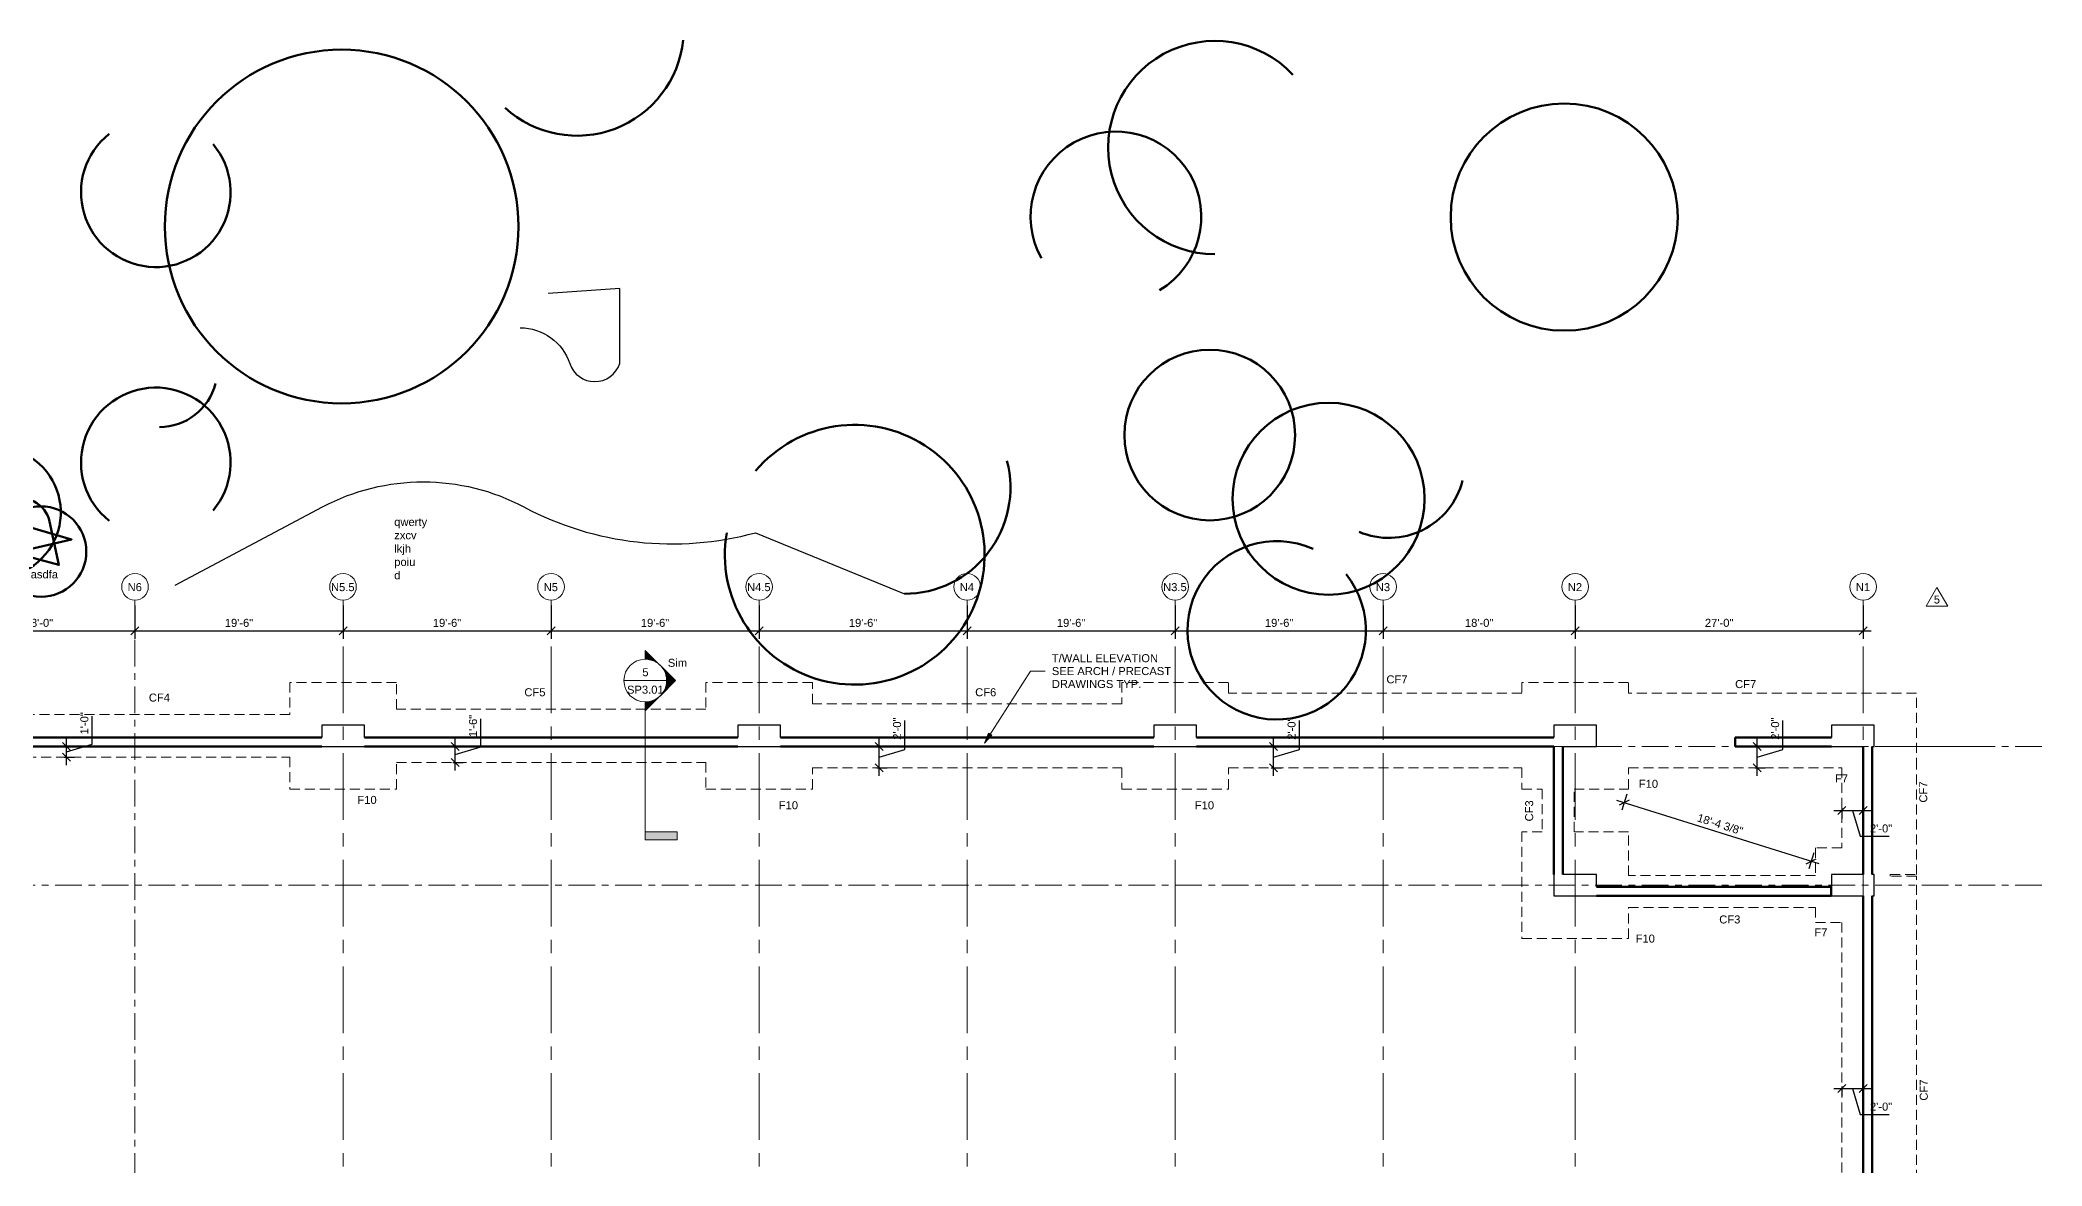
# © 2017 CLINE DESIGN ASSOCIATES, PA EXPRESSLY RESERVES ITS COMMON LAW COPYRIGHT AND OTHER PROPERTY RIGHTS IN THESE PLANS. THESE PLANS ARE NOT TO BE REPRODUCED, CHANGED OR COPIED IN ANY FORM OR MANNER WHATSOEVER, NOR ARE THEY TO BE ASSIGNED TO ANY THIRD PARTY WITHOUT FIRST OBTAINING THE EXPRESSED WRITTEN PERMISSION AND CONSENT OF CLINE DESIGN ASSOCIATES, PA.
# Model space of a CAD drawing. Header units: feet. Extents: x 912 to 6590, y 136 to 5209.
# Drawn here: x 1036.1 to 1223.8, y 5080.7 to 5186.2 of the extents above; entities that cross this region are included whole.
import ezdxf

# ---------------------------------------------------------------- set-up
doc = ezdxf.new("R2010")
doc.units = ezdxf.units.FT
doc.header["$LTSCALE"] = 5
doc.header["$MEASUREMENT"] = 0
doc.header["$PDMODE"] = 35
doc.header["$PDSIZE"] = 1
for name, pattern in [('CENTER', [2, 1.25, -0.25, 0.25, -0.25]), ('Grid Line 1_2_', [0.875, 0.5, -0.125, 0.125, -0.125]), ('Hidden', [0.28125, 0.1875, -0.09375])]:
    doc.linetypes.add(name, pattern=pattern)
doc.layers.get('0').update_dxf_attribs({"color": 250})
doc.layers.get('Defpoints').update_dxf_attribs({"color": 250})
for name, color, linetype, lineweight in [('A-ANNO-DIMS', 250, 'Continuous', 9), ('A-DETL', 250, 'Continuous', 9), ('A-DETL-MBND', 5, 'Hidden', 9), ('A-WALL', 250, 'Continuous', 13), ('G-ANNO-REVC-IDEN', 250, 'Continuous', 9), ('G-ANNO-SYMB', 250, 'Continuous', 9), ('G-ANNO-TEXT', 250, 'Continuous', 9), ('G-ANNO-TTLB-WIDE', 250, 'Continuous', 50), ('S-COLS', 250, 'Continuous', 9), ('S-FNDN-IDEN', 250, 'Continuous', 9), ('S-GRID', 1, 'CENTER', 9), ('S-GRID-IDEN', 1, 'Continuous', 9)]:
    doc.layers.add(name, color=color, linetype=linetype, lineweight=lineweight)
doc.layers.add('TEST', color=3, linetype='Continuous')
doc.styles.add('Arial', font='arial.ttf')
doc.styles.get("Standard").update_dxf_attribs({"font": 'arial.ttf'})
doc.dimstyles.new('Linear_-_3_32__Arial', dxfattribs={"dimtxt": 0.75, "dimasz": 0.75, "dimexe": 0.75, "dimexo": 0.5, "dimgap": 0.35, "dimtad": 1, "dimdec": 4, "dimlfac": 12, "dimrnd": 0.0625, "dimzin": 3, "dimdsep": 46, "dimlunit": 4, "dimtxsty": 'Arial', "dimblk1": 'OBLIQUE', "dimblk2": 'OBLIQUE', "dimsah": 1, "dimcen": 0.09, "dimdle": 0.75, "dimazin": 0, "dimtfac": 1, "dimtdec": 4, "dimtmove": 1, "dimatfit": 2, "dimfxl": 1, "dimtvp": 1, "dimfrac": 2, "dimtolj": 1, "dimtzin": 0, "dimarcsym": 2})

# ---------------------------------------------------------------- blocks, each defined once
blk = doc.blocks.new('Grid - Tag_Column_Grid_Head-327277-NORTH GARAGE FOUNDATION PLAN')
at = {"layer": 'S-GRID-IDEN'}
blk.add_circle((0, 0), 0.156, dxfattribs=at)
blk = doc.blocks.new('_Oblique')
at = {"color": 0, "linetype": 'ByBlock', "lineweight": -2}
blk.add_line((-0.5, -0.5), (0.5, 0.5), dxfattribs=at)
blk = doc.blocks.new('*D219')
at = {"layer": 'A-ANNO-DIMS', "color": 0, "lineweight": -2, "transparency": 16777216}
for p, q in [((1204.25, 5087.93), (1207.75, 5087.93)), ((1205, 5088.14), (1205, 5087.18)), ((1206, 5087.93), (1206.73, 5085.51)), ((1207, 5088.14), (1207, 5087.18)), ((1206.73, 5085.51), (1209.43, 5085.51))]:
    blk.add_line(p, q, dxfattribs=at)
at = {"layer": 'Defpoints', "color": 0, "transparency": 16777216}
for p in [(1205, 5088.64), (1207, 5088.64), (1207, 5087.93)]:
    blk.add_point(p, dxfattribs=at)
at = {"layer": 'A-ANNO-DIMS', "color": 0, "lineweight": -2, "transparency": 16777216, "xscale": 0.75, "yscale": 0.75, "zscale": 0.75, "rotation": 180}
blk.add_blockref('_Oblique', (1205, 5087.93), dxfattribs=at)
at = {"layer": 'A-ANNO-DIMS', "color": 0, "lineweight": -2, "transparency": 16777216, "xscale": 0.75, "yscale": 0.75, "zscale": 0.75}
blk.add_blockref('_Oblique', (1207, 5087.93), dxfattribs=at)
at = {"layer": 'A-ANNO-DIMS', "color": 0, "transparency": 16777216, "insert": (1208.68, 5086.24), "char_height": 0.75, "width": 3.2068, "attachment_point": 5, "style": 'Arial'}
blk.add_mtext('\\A1;2\'-0"', dxfattribs=at)
blk = doc.blocks.new('*D223')
at = {"layer": 'A-ANNO-DIMS', "color": 0, "lineweight": -2, "transparency": 16777216}
for p, q in [((1154.15, 5119.73), (1154.15, 5122.43)), ((1151.52, 5120), (1152.48, 5120)), ((1151.73, 5117.25), (1151.73, 5120.75)), ((1151.73, 5119), (1154.15, 5119.73)), ((1151.52, 5118), (1152.48, 5118))]:
    blk.add_line(p, q, dxfattribs=at)
at = {"layer": 'Defpoints', "color": 0, "transparency": 16777216}
for p in [(1151.02, 5120), (1151.73, 5120), (1151.02, 5118)]:
    blk.add_point(p, dxfattribs=at)
at = {"layer": 'A-ANNO-DIMS', "color": 0, "lineweight": -2, "transparency": 16777216, "xscale": 0.75, "yscale": 0.75, "zscale": 0.75}
for p, rotation in [((1151.73, 5120), 90), ((1151.73, 5118), 270)]:
    blk.add_blockref('_Oblique', p, dxfattribs=dict(at, rotation=rotation))
at = {"layer": 'A-ANNO-DIMS', "color": 0, "transparency": 16777216, "insert": (1153.42, 5121.68), "char_height": 0.75, "width": 3.2068, "attachment_point": 5, "rotation": 90, "style": 'Arial'}
blk.add_mtext('\\A1;2\'-0"', dxfattribs=at)
blk = doc.blocks.new('*D224')
at = {"layer": 'A-ANNO-DIMS', "color": 0, "lineweight": -2, "transparency": 16777216}
for p, q in [((1117.18, 5119.73), (1117.18, 5122.43)), ((1114.54, 5120), (1115.5, 5120)), ((1114.75, 5117.25), (1114.75, 5120.75)), ((1114.75, 5119), (1117.18, 5119.73)), ((1114.54, 5118), (1115.5, 5118))]:
    blk.add_line(p, q, dxfattribs=at)
at = {"layer": 'Defpoints', "color": 0, "transparency": 16777216}
for p in [(1114.04, 5120), (1114.75, 5120), (1114.04, 5118)]:
    blk.add_point(p, dxfattribs=at)
at = {"layer": 'A-ANNO-DIMS', "color": 0, "lineweight": -2, "transparency": 16777216, "xscale": 0.75, "yscale": 0.75, "zscale": 0.75}
for p, rotation in [((1114.75, 5120), 90), ((1114.75, 5118), 270)]:
    blk.add_blockref('_Oblique', p, dxfattribs=dict(at, rotation=rotation))
at = {"layer": 'A-ANNO-DIMS', "color": 0, "transparency": 16777216, "insert": (1116.44, 5121.68), "char_height": 0.75, "width": 3.2068, "attachment_point": 5, "rotation": 90, "style": 'Arial'}
blk.add_mtext('\\A1;2\'-0"', dxfattribs=at)
blk = doc.blocks.new('*D225')
at = {"layer": 'A-ANNO-DIMS', "color": 0, "lineweight": -2, "transparency": 16777216}
for p, q in [((1077.43, 5119.98), (1077.43, 5122.6)), ((1074.8, 5120), (1075.75, 5120)), ((1075, 5117.75), (1075, 5120.75)), ((1075, 5119.25), (1077.43, 5119.98)), ((1074.8, 5118.5), (1075.75, 5118.5))]:
    blk.add_line(p, q, dxfattribs=at)
at = {"layer": 'Defpoints', "color": 0, "transparency": 16777216}
for p in [(1074.3, 5120), (1075, 5120), (1074.3, 5118.5)]:
    blk.add_point(p, dxfattribs=at)
at = {"layer": 'A-ANNO-DIMS', "color": 0, "lineweight": -2, "transparency": 16777216, "xscale": 0.75, "yscale": 0.75, "zscale": 0.75}
for p, rotation in [((1075, 5120), 90), ((1075, 5118.5), 270)]:
    blk.add_blockref('_Oblique', p, dxfattribs=dict(at, rotation=rotation))
at = {"layer": 'A-ANNO-DIMS', "color": 0, "transparency": 16777216, "insert": (1076.69, 5121.93), "char_height": 0.75, "width": 3.2068, "attachment_point": 5, "rotation": 90, "style": 'Arial'}
blk.add_mtext('\\A1;1\'-6"', dxfattribs=at)
blk = doc.blocks.new('*D226')
at = {"layer": 'A-ANNO-DIMS', "color": 0, "lineweight": -2, "transparency": 16777216}
for p, q in [((1040.99, 5120.23), (1040.99, 5122.85)), ((1038.36, 5120), (1039.32, 5120)), ((1038.57, 5118.25), (1038.57, 5120.75)), ((1038.57, 5119.5), (1040.99, 5120.23)), ((1038.36, 5119), (1039.32, 5119))]:
    blk.add_line(p, q, dxfattribs=at)
at = {"layer": 'Defpoints', "color": 0, "transparency": 16777216}
for p in [(1037.86, 5120), (1038.57, 5120), (1037.86, 5119)]:
    blk.add_point(p, dxfattribs=at)
at = {"layer": 'A-ANNO-DIMS', "color": 0, "lineweight": -2, "transparency": 16777216, "xscale": 0.75, "yscale": 0.75, "zscale": 0.75}
for p, rotation in [((1038.57, 5120), 90), ((1038.57, 5119), 270)]:
    blk.add_blockref('_Oblique', p, dxfattribs=dict(at, rotation=rotation))
at = {"layer": 'A-ANNO-DIMS', "color": 0, "transparency": 16777216, "insert": (1040.26, 5122.18), "char_height": 0.75, "width": 3.2068, "attachment_point": 5, "rotation": 90, "style": 'Arial'}
blk.add_mtext('\\A1;1\'-0"', dxfattribs=at)
blk = doc.blocks.new('Section - 3_32_ x 3_8_-18514-NORTH GARAGE FOUNDATION PLAN')
at = {"layer": 'G-ANNO-SYMB'}
blk.add_hatch(color=256, dxfattribs=at).paths.add_polyline_path([(0, 0.375), (0, 0), (-0.09375, 0), (-0.09375, 0.375)], flags=0)
for p, q in [((0, 0.375), (-0.09375, 0.375)), ((-0.09375, 0.375), (-0.09375, 0)), ((0, 0), (0, 0.375)), ((-0.09375, 0), (0, 0))]:
    blk.add_line(p, q, dxfattribs=at)
blk = doc.blocks.new('Section - Section Head - Filled-1526-NORTH GARAGE FOUNDATION PLAN')
at = {"layer": 'G-ANNO-SYMB'}
h = blk.add_hatch(color=256, dxfattribs=at)
edge = h.paths.add_edge_path(flags=0)
edge.add_line((-0.427, 0.177), (-0.25, 0.354))
edge.add_line((-0.25, 0.354), (-0.25, 0.25))
edge.add_arc((-0.25, 0), 0.25, 90, 135)
h = blk.add_hatch(color=256, dxfattribs=at)
edge = h.paths.add_edge_path(flags=0)
edge.add_arc((-0.25, 0), 0.25, 45, 90)
edge.add_line((-0.25, 0.25), (-0.25, 0.354))
edge.add_line((-0.25, 0.354), (-0.073, 0.177))
h = blk.add_hatch(color=256, dxfattribs=at)
edge = h.paths.add_edge_path(flags=0)
edge.add_arc((-0.25, 0), 0.25, 137.9216, 180)
edge.add_line((-0.5, 0), (-0.604, 0))
edge.add_line((-0.604, 0), (-0.436, 0.168))
h = blk.add_hatch(color=256, dxfattribs=at)
edge = h.paths.add_edge_path(flags=0)
edge.add_line((-0.064, 0.168), (0.104, 0))
edge.add_line((0.104, 0), (0, 0))
edge.add_arc((-0.25, 0), 0.25, 0, 42.0784)
for p, q in [((-0.25, 0.354), (-0.604, 0)), ((-0.25, 0.354), (-0.427, 0.177)), ((-0.25, 0.354), (0.104, 0)), ((-0.25, 0.25), (-0.25, 0.354)), ((-0.073, 0.177), (-0.25, 0.354)), ((-0.25, 0.354), (-0.25, 0.25)), ((-0.436, 0.168), (-0.604, 0)), ((-0.5, 0), (-0.604, 0)), ((-0.604, 0), (-0.5, 0)), ((0.104, 0), (-0.064, 0.168)), ((0, 0), (0.104, 0)), ((0, 0), (0.104, 0))]:
    blk.add_line(p, q, dxfattribs=at)
for start, end in [(360, 180), (180, 360)]:
    blk.add_arc((-0.25, 0), 0.25, start, end, dxfattribs=at)
blk = doc.blocks.new('*D239')
at = {"layer": 'A-ANNO-DIMS', "color": 0, "lineweight": -2, "transparency": 16777216}
for p, q in [((1204.25, 5114.01), (1207.75, 5114.01)), ((1205, 5114.22), (1205, 5113.26)), ((1206, 5114.01), (1206.73, 5111.59)), ((1207, 5114.22), (1207, 5113.26)), ((1206.73, 5111.59), (1209.43, 5111.59))]:
    blk.add_line(p, q, dxfattribs=at)
at = {"layer": 'Defpoints', "color": 0, "transparency": 16777216}
for p in [(1205, 5114.72), (1207, 5114.72), (1207, 5114.01)]:
    blk.add_point(p, dxfattribs=at)
at = {"layer": 'A-ANNO-DIMS', "color": 0, "lineweight": -2, "transparency": 16777216, "xscale": 0.75, "yscale": 0.75, "zscale": 0.75, "rotation": 180}
blk.add_blockref('_Oblique', (1205, 5114.01), dxfattribs=at)
at = {"layer": 'A-ANNO-DIMS', "color": 0, "lineweight": -2, "transparency": 16777216, "xscale": 0.75, "yscale": 0.75, "zscale": 0.75}
blk.add_blockref('_Oblique', (1207, 5114.01), dxfattribs=at)
at = {"layer": 'A-ANNO-DIMS', "color": 0, "transparency": 16777216, "insert": (1208.68, 5112.32), "char_height": 0.75, "width": 3.2068, "attachment_point": 5, "style": 'Arial'}
blk.add_mtext('\\A1;2\'-0"', dxfattribs=at)
blk = doc.blocks.new('*D240')
at = {"layer": 'A-ANNO-DIMS', "color": 0, "lineweight": -2, "transparency": 16777216}
for p, q in [((1199.48, 5119.73), (1199.48, 5122.43)), ((1196.85, 5120), (1197.81, 5120)), ((1197.06, 5117.25), (1197.06, 5120.75)), ((1197.06, 5119), (1199.48, 5119.73)), ((1196.85, 5118), (1197.81, 5118))]:
    blk.add_line(p, q, dxfattribs=at)
at = {"layer": 'Defpoints', "color": 0, "transparency": 16777216}
for p in [(1196.35, 5120), (1197.06, 5120), (1196.35, 5118)]:
    blk.add_point(p, dxfattribs=at)
at = {"layer": 'A-ANNO-DIMS', "color": 0, "lineweight": -2, "transparency": 16777216, "xscale": 0.75, "yscale": 0.75, "zscale": 0.75}
for p, rotation in [((1197.06, 5120), 90), ((1197.06, 5118), 270)]:
    blk.add_blockref('_Oblique', p, dxfattribs=dict(at, rotation=rotation))
at = {"layer": 'A-ANNO-DIMS', "color": 0, "transparency": 16777216, "insert": (1198.75, 5121.68), "char_height": 0.75, "width": 3.2068, "attachment_point": 5, "rotation": 90, "style": 'Arial'}
blk.add_mtext('\\A1;2\'-0"', dxfattribs=at)
blk = doc.blocks.new('Revision Tag - Revision Tag-1868994-NORTH GARAGE FOUNDATION PLAN')
at = {"layer": 'G-ANNO-REVC-IDEN'}
for p, q in [((0, 0.138), (-0.126, -0.08)), ((0, 0.138), (0.126, -0.08)), ((-0.126, -0.08), (0.126, -0.08))]:
    blk.add_line(p, q, dxfattribs=at)
blk = doc.blocks.new('*D245')
at = {"layer": 'A-ANNO-DIMS', "color": 0, "lineweight": -2, "transparency": 16777216}
for p, q in [((1027, 5134.01), (1027, 5130.1)), ((1045, 5133.23), (1045, 5130.1)), ((1026.25, 5130.85), (1045.75, 5130.85))]:
    blk.add_line(p, q, dxfattribs=at)
at = {"layer": 'Defpoints', "color": 0, "transparency": 16777216}
for p in [(1027, 5134.51), (1045, 5133.73), (1045, 5130.85)]:
    blk.add_point(p, dxfattribs=at)
at = {"layer": 'A-ANNO-DIMS', "color": 0, "lineweight": -2, "transparency": 16777216, "xscale": 0.75, "yscale": 0.75, "zscale": 0.75, "rotation": 180}
blk.add_blockref('_Oblique', (1027, 5130.85), dxfattribs=at)
at = {"layer": 'A-ANNO-DIMS', "color": 0, "lineweight": -2, "transparency": 16777216, "xscale": 0.75, "yscale": 0.75, "zscale": 0.75}
blk.add_blockref('_Oblique', (1045, 5130.85), dxfattribs=at)
at = {"layer": 'A-ANNO-DIMS', "color": 0, "transparency": 16777216, "insert": (1036, 5131.59), "char_height": 0.75, "attachment_point": 5, "style": 'Arial'}
blk.add_mtext('\\A1;18\'-0"', dxfattribs=at)
blk = doc.blocks.new('*D246')
at = {"layer": 'A-ANNO-DIMS', "color": 0, "lineweight": -2, "transparency": 16777216}
for p, q in [((1045, 5133.23), (1045, 5130.1)), ((1064.5, 5133.23), (1064.5, 5130.1)), ((1044.25, 5130.85), (1065.25, 5130.85))]:
    blk.add_line(p, q, dxfattribs=at)
at = {"layer": 'Defpoints', "color": 0, "transparency": 16777216}
for p in [(1045, 5133.73), (1064.5, 5133.73), (1064.5, 5130.85)]:
    blk.add_point(p, dxfattribs=at)
at = {"layer": 'A-ANNO-DIMS', "color": 0, "lineweight": -2, "transparency": 16777216, "xscale": 0.75, "yscale": 0.75, "zscale": 0.75, "rotation": 180}
blk.add_blockref('_Oblique', (1045, 5130.85), dxfattribs=at)
at = {"layer": 'A-ANNO-DIMS', "color": 0, "lineweight": -2, "transparency": 16777216, "xscale": 0.75, "yscale": 0.75, "zscale": 0.75}
blk.add_blockref('_Oblique', (1064.5, 5130.85), dxfattribs=at)
at = {"layer": 'A-ANNO-DIMS', "color": 0, "transparency": 16777216, "insert": (1054.75, 5131.59), "char_height": 0.75, "attachment_point": 5, "style": 'Arial'}
blk.add_mtext('\\A1;19\'-6"', dxfattribs=at)
blk = doc.blocks.new('*D247')
at = {"layer": 'A-ANNO-DIMS', "color": 0, "lineweight": -2, "transparency": 16777216}
for p, q in [((1064.5, 5133.23), (1064.5, 5130.1)), ((1084, 5133.23), (1084, 5130.1)), ((1063.75, 5130.85), (1084.75, 5130.85))]:
    blk.add_line(p, q, dxfattribs=at)
at = {"layer": 'Defpoints', "color": 0, "transparency": 16777216}
for p in [(1064.5, 5133.73), (1084, 5133.73), (1084, 5130.85)]:
    blk.add_point(p, dxfattribs=at)
at = {"layer": 'A-ANNO-DIMS', "color": 0, "lineweight": -2, "transparency": 16777216, "xscale": 0.75, "yscale": 0.75, "zscale": 0.75, "rotation": 180}
blk.add_blockref('_Oblique', (1064.5, 5130.85), dxfattribs=at)
at = {"layer": 'A-ANNO-DIMS', "color": 0, "lineweight": -2, "transparency": 16777216, "xscale": 0.75, "yscale": 0.75, "zscale": 0.75}
blk.add_blockref('_Oblique', (1084, 5130.85), dxfattribs=at)
at = {"layer": 'A-ANNO-DIMS', "color": 0, "transparency": 16777216, "insert": (1074.25, 5131.59), "char_height": 0.75, "attachment_point": 5, "style": 'Arial'}
blk.add_mtext('\\A1;19\'-6"', dxfattribs=at)
blk = doc.blocks.new('*D248')
at = {"layer": 'A-ANNO-DIMS', "color": 0, "lineweight": -2, "transparency": 16777216}
for p, q in [((1084, 5133.23), (1084, 5130.1)), ((1103.5, 5133.23), (1103.5, 5130.1)), ((1083.25, 5130.85), (1104.25, 5130.85))]:
    blk.add_line(p, q, dxfattribs=at)
at = {"layer": 'Defpoints', "color": 0, "transparency": 16777216}
for p in [(1084, 5133.73), (1103.5, 5133.73), (1103.5, 5130.85)]:
    blk.add_point(p, dxfattribs=at)
at = {"layer": 'A-ANNO-DIMS', "color": 0, "lineweight": -2, "transparency": 16777216, "xscale": 0.75, "yscale": 0.75, "zscale": 0.75, "rotation": 180}
blk.add_blockref('_Oblique', (1084, 5130.85), dxfattribs=at)
at = {"layer": 'A-ANNO-DIMS', "color": 0, "lineweight": -2, "transparency": 16777216, "xscale": 0.75, "yscale": 0.75, "zscale": 0.75}
blk.add_blockref('_Oblique', (1103.5, 5130.85), dxfattribs=at)
at = {"layer": 'A-ANNO-DIMS', "color": 0, "transparency": 16777216, "insert": (1093.75, 5131.59), "char_height": 0.75, "attachment_point": 5, "style": 'Arial'}
blk.add_mtext('\\A1;19\'-6"', dxfattribs=at)
blk = doc.blocks.new('*D249')
at = {"layer": 'A-ANNO-DIMS', "color": 0, "lineweight": -2, "transparency": 16777216}
for p, q in [((1103.5, 5133.23), (1103.5, 5130.1)), ((1123, 5133.23), (1123, 5130.1)), ((1102.75, 5130.85), (1123.75, 5130.85))]:
    blk.add_line(p, q, dxfattribs=at)
at = {"layer": 'Defpoints', "color": 0, "transparency": 16777216}
for p in [(1103.5, 5133.73), (1123, 5133.73), (1123, 5130.85)]:
    blk.add_point(p, dxfattribs=at)
at = {"layer": 'A-ANNO-DIMS', "color": 0, "lineweight": -2, "transparency": 16777216, "xscale": 0.75, "yscale": 0.75, "zscale": 0.75, "rotation": 180}
blk.add_blockref('_Oblique', (1103.5, 5130.85), dxfattribs=at)
at = {"layer": 'A-ANNO-DIMS', "color": 0, "lineweight": -2, "transparency": 16777216, "xscale": 0.75, "yscale": 0.75, "zscale": 0.75}
blk.add_blockref('_Oblique', (1123, 5130.85), dxfattribs=at)
at = {"layer": 'A-ANNO-DIMS', "color": 0, "transparency": 16777216, "insert": (1113.25, 5131.59), "char_height": 0.75, "attachment_point": 5, "style": 'Arial'}
blk.add_mtext('\\A1;19\'-6"', dxfattribs=at)
blk = doc.blocks.new('*D250')
at = {"layer": 'A-ANNO-DIMS', "color": 0, "lineweight": -2, "transparency": 16777216}
for p, q in [((1123, 5133.23), (1123, 5130.1)), ((1142.5, 5133.23), (1142.5, 5130.1)), ((1122.25, 5130.85), (1143.25, 5130.85))]:
    blk.add_line(p, q, dxfattribs=at)
at = {"layer": 'Defpoints', "color": 0, "transparency": 16777216}
for p in [(1123, 5133.73), (1142.5, 5133.73), (1142.5, 5130.85)]:
    blk.add_point(p, dxfattribs=at)
at = {"layer": 'A-ANNO-DIMS', "color": 0, "lineweight": -2, "transparency": 16777216, "xscale": 0.75, "yscale": 0.75, "zscale": 0.75, "rotation": 180}
blk.add_blockref('_Oblique', (1123, 5130.85), dxfattribs=at)
at = {"layer": 'A-ANNO-DIMS', "color": 0, "lineweight": -2, "transparency": 16777216, "xscale": 0.75, "yscale": 0.75, "zscale": 0.75}
blk.add_blockref('_Oblique', (1142.5, 5130.85), dxfattribs=at)
at = {"layer": 'A-ANNO-DIMS', "color": 0, "transparency": 16777216, "insert": (1132.75, 5131.59), "char_height": 0.75, "attachment_point": 5, "style": 'Arial'}
blk.add_mtext('\\A1;19\'-6"', dxfattribs=at)
blk = doc.blocks.new('*D251')
at = {"layer": 'A-ANNO-DIMS', "color": 0, "lineweight": -2, "transparency": 16777216}
for p, q in [((1142.5, 5133.23), (1142.5, 5130.1)), ((1162, 5133.23), (1162, 5130.1)), ((1141.75, 5130.85), (1162.75, 5130.85))]:
    blk.add_line(p, q, dxfattribs=at)
at = {"layer": 'Defpoints', "color": 0, "transparency": 16777216}
for p in [(1142.5, 5133.73), (1162, 5133.73), (1162, 5130.85)]:
    blk.add_point(p, dxfattribs=at)
at = {"layer": 'A-ANNO-DIMS', "color": 0, "lineweight": -2, "transparency": 16777216, "xscale": 0.75, "yscale": 0.75, "zscale": 0.75, "rotation": 180}
blk.add_blockref('_Oblique', (1142.5, 5130.85), dxfattribs=at)
at = {"layer": 'A-ANNO-DIMS', "color": 0, "lineweight": -2, "transparency": 16777216, "xscale": 0.75, "yscale": 0.75, "zscale": 0.75}
blk.add_blockref('_Oblique', (1162, 5130.85), dxfattribs=at)
at = {"layer": 'A-ANNO-DIMS', "color": 0, "transparency": 16777216, "insert": (1152.25, 5131.59), "char_height": 0.75, "attachment_point": 5, "style": 'Arial'}
blk.add_mtext('\\A1;19\'-6"', dxfattribs=at)
blk = doc.blocks.new('*D252')
at = {"layer": 'A-ANNO-DIMS', "color": 0, "lineweight": -2, "transparency": 16777216}
for p, q in [((1162, 5133.23), (1162, 5130.1)), ((1180, 5133.23), (1180, 5130.1)), ((1161.25, 5130.85), (1180.75, 5130.85))]:
    blk.add_line(p, q, dxfattribs=at)
at = {"layer": 'Defpoints', "color": 0, "transparency": 16777216}
for p in [(1162, 5133.73), (1180, 5133.73), (1180, 5130.85)]:
    blk.add_point(p, dxfattribs=at)
at = {"layer": 'A-ANNO-DIMS', "color": 0, "lineweight": -2, "transparency": 16777216, "xscale": 0.75, "yscale": 0.75, "zscale": 0.75, "rotation": 180}
blk.add_blockref('_Oblique', (1162, 5130.85), dxfattribs=at)
at = {"layer": 'A-ANNO-DIMS', "color": 0, "lineweight": -2, "transparency": 16777216, "xscale": 0.75, "yscale": 0.75, "zscale": 0.75}
blk.add_blockref('_Oblique', (1180, 5130.85), dxfattribs=at)
at = {"layer": 'A-ANNO-DIMS', "color": 0, "transparency": 16777216, "insert": (1171, 5131.59), "char_height": 0.75, "attachment_point": 5, "style": 'Arial'}
blk.add_mtext('\\A1;18\'-0"', dxfattribs=at)
blk = doc.blocks.new('*D253')
at = {"layer": 'A-ANNO-DIMS', "color": 0, "lineweight": -2, "transparency": 16777216}
for p, q in [((1180, 5133.23), (1180, 5130.1)), ((1207, 5133.23), (1207, 5130.1)), ((1179.25, 5130.85), (1207.75, 5130.85))]:
    blk.add_line(p, q, dxfattribs=at)
at = {"layer": 'Defpoints', "color": 0, "transparency": 16777216}
for p in [(1180, 5133.73), (1207, 5133.73), (1207, 5130.85)]:
    blk.add_point(p, dxfattribs=at)
at = {"layer": 'A-ANNO-DIMS', "color": 0, "lineweight": -2, "transparency": 16777216, "xscale": 0.75, "yscale": 0.75, "zscale": 0.75, "rotation": 180}
blk.add_blockref('_Oblique', (1180, 5130.85), dxfattribs=at)
at = {"layer": 'A-ANNO-DIMS', "color": 0, "lineweight": -2, "transparency": 16777216, "xscale": 0.75, "yscale": 0.75, "zscale": 0.75}
blk.add_blockref('_Oblique', (1207, 5130.85), dxfattribs=at)
at = {"layer": 'A-ANNO-DIMS', "color": 0, "transparency": 16777216, "insert": (1193.5, 5131.59), "char_height": 0.75, "attachment_point": 5, "style": 'Arial'}
blk.add_mtext('\\A1;27\'-0"', dxfattribs=at)
blk = doc.blocks.new('dzz')
blk.add_lwpolyline([(-2.33, 2.45), (2.91, 0.93), (-2.49, -0.32), (1.72, -1.45), (0.84, 2.61, 0.483048), (-3, 4.52, 1.983233)], format="xyb")
blk.add_arc((-4.25, 3.48), 6.14, 255.9714, 190.063)
at = {"layer": 'G-ANNO-TTLB-WIDE'}
blk.add_circle((0.04, -0.21), 4.24, dxfattribs=at)
at = {"insert": (-0.93, -1.96), "char_height": 0.75, "width": 2.5759, "attachment_point": 1}
blk.add_mtext('asdfa', dxfattribs=at)
blk = doc.blocks.new('*D259')
at = {"layer": 'Defpoints', "color": 0, "ltscale": 10, "transparency": 16777216}
for p in [(1185, 5116), (1202.52, 5110.5), (1202.13, 5109.24)]:
    blk.add_point(p, dxfattribs=at)
at = {"layer": 'G-ANNO-TTLB-WIDE', "color": 0, "lineweight": -2, "ltscale": 10, "transparency": 16777216}
for p, q in [((1183.89, 5114.97), (1202.84, 5109.02)), ((1184.85, 5115.52), (1184.38, 5114.03)), ((1202.37, 5110.02), (1201.9, 5108.53))]:
    blk.add_line(p, q, dxfattribs=at)
at = {"layer": 'G-ANNO-TTLB-WIDE', "color": 0, "lineweight": -2, "ltscale": 10, "transparency": 16777216, "xscale": 0.75, "yscale": 0.75, "zscale": 0.75}
for p, rotation in [((1184.6, 5114.74), 162.5723005389971), ((1202.13, 5109.24), 342.5723005389971)]:
    blk.add_blockref('_Oblique', p, dxfattribs=dict(at, rotation=rotation))
at = {"layer": 'G-ANNO-TTLB-WIDE', "color": 0, "ltscale": 10, "transparency": 16777216, "insert": (1193.59, 5112.7), "char_height": 0.75, "attachment_point": 5, "rotation": 342.5723, "style": 'Arial'}
blk.add_mtext('\\A1;18\'-4 3/8"', dxfattribs=at)

msp = doc.modelspace()

# ---------------------------------------------------------------- hatches: boundary and pattern name
at = {"layer": 'G-ANNO-TEXT'}
msp.add_hatch(color=7, dxfattribs=at).paths.add_polyline_path([(1124.6306219, 5120.3299065), (1125.3171888, 5121.0780489), (1125.019904, 5121.2677501)], flags=0)

# ---------------------------------------------------------------- linework, layer by layer
at = {"layer": 'A-DETL', "lineweight": 20}
msp.add_line((1210.4915312, 5120), (1219.1581979, 5120), dxfattribs=at)
at = {"layer": 'A-DETL-MBND'}
for points in [[(1212, 4995), (1212, 5107.8333333), (1209.5208333, 5107.8333333), (1209.5208333, 5108), (1212, 5108), (1212, 5118), (1212, 5125), (1205, 5125), (1185, 5125), (1185, 5126), (1175, 5126), (1175, 5125), (1147.5, 5125), (1147.5, 5126), (1137.5, 5126), (1137.5, 5124), (1108.5, 5124), (1108.5, 5126), (1098.5, 5126), (1098.5, 5123.5), (1069.5, 5123.5), (1069.5, 5126), (1059.5, 5126), (1059.5, 5123), (1032, 5123)], [(1032, 5119), (1059.5, 5119), (1059.5, 5116), (1069.5, 5116), (1069.5, 5118.5), (1098.5, 5118.5), (1098.5, 5116), (1108.5, 5116), (1108.5, 5118), (1137.5, 5118), (1137.5, 5116), (1147.5, 5116), (1147.5, 5118), (1175, 5118), (1175, 5116), (1176.9166667, 5116), (1176.9166667, 5112), (1175, 5112), (1175, 5102), (1185, 5102), (1185, 5104.9166667), (1202.5208333, 5104.9166667), (1202.5208333, 5103.5), (1205, 5103.5), (1205, 5070.4166667)]]:
    msp.add_lwpolyline(points, dxfattribs=at)
msp.add_lwpolyline([(1179.9166667, 5116), (1185, 5116), (1185, 5118), (1205, 5118), (1205, 5110.5), (1202.5208333, 5110.5), (1202.5208333, 5107.9166667), (1185, 5107.9166667), (1185, 5112), (1179.9166667, 5112)], close=True, dxfattribs=at)
at = {"layer": 'A-WALL', "lineweight": 50}
for p, q in [((1062.5, 5120.8333333), (1029, 5120.8333333)), ((1029.09375, 5120), (1062.5, 5120)), ((1101.5, 5120.8333333), (1066.5, 5120.8333333)), ((1066.5, 5120), (1101.5, 5120)), ((1140.5, 5120.8333333), (1105.5, 5120.8333333)), ((1105.5, 5120), (1140.5, 5120)), ((1178, 5120.8333333), (1144.5, 5120.8333333)), ((1144.5, 5120), (1178, 5120)), ((1178, 5120), (1178, 5108)), ((1178.8333333, 5108), (1178.8333333, 5120)), ((1204.0208333, 5120.8333333), (1195, 5120.8333333)), ((1195, 5120.8333333), (1195, 5120)), ((1195, 5120), (1204.0208333, 5120)), ((1207, 5120), (1207, 5108)), ((1207.8333333, 5108), (1207.8333333, 5120)), ((1204, 5106.8333333), (1182, 5106.8333333)), ((1204, 5106), (1204, 5106.8333333)), ((1182, 5106), (1204, 5106)), ((1207, 5106), (1207, 5002)), ((1207.8333333, 5067.4166667), (1207.8333333, 5106))]:
    msp.add_line(p, q, dxfattribs=at)
at = {"layer": 'G-ANNO-SYMB'}
for p, q in [((1090.8348198, 5126.179811), (1094.8348198, 5126.179811)), ((1092.8348198, 5124.179811), (1092.8348198, 5112.0023608))]:
    msp.add_line(p, q, dxfattribs=at)
at = {"layer": 'G-ANNO-TEXT', "color": 7}
for p, q in [((1124.6306219, 5120.3299065), (1128.9336165, 5127.0732221)), ((1128.9336165, 5127.0732221), (1130.3061498, 5127.0732221)), ((1125.019904, 5121.2677501), (1124.6306219, 5120.3299065)), ((1125.3171888, 5121.0780489), (1125.019904, 5121.2677501)), ((1124.6306219, 5120.3299065), (1125.3171888, 5121.0780489))]:
    msp.add_line(p, q, dxfattribs=at)
at = {"layer": 'G-ANNO-TTLB-WIDE', "color": 221, "ltscale": 10}
msp.add_circle((1064.3724048, 5168.7480264), 16.5782843, dxfattribs=at)
at = {"layer": 'G-ANNO-TTLB-WIDE'}
for centre, radius in [((1178.9798876, 5169.6326182), 10.6487981), ((1145.748662, 5149.2010772), 8), ((1156.8871985, 5143.2253446), 9)]:
    msp.add_circle(centre, radius, dxfattribs=at)
for centre, radius, start, end in [((1086.4347597, 5187.2563362), 10, 227.732503162, 354.089244821), ((1146.2241298, 5176.1484553), 10, 43.080652277, 270), ((1136.9516376, 5169.6547432), 8, 300.722189391, 209.081588322), ((1046.9529031, 5171.9517964), 7.0118647, 128.736941094, 39.942962587), ((1046.9529031, 5146.638487), 7.0118647, 320.057037413, 231.263058906), ((1047.2953951, 5155.3613639), 5.4182785, 270, 345.811158155), ((1112.4702666, 5137.9751219), 12.1755142, 170.235306504, 139.716700387), ((1117.1232785, 5144.2530066), 9.9381802, 270, 14.654113615), ((1162.5404268, 5146.6760743), 7.1209764, 246.87442016, 345.892928061), ((1152.0191533, 5130.8901788), 8.3598753, 65.857622241, 38.926104745)]:
    msp.add_arc(centre, radius, start, end, dxfattribs=at)
at = {"layer": 'S-COLS', "lineweight": 30}
for p, q in [((1066.5, 5122), (1062.5, 5122)), ((1062.5, 5122), (1062.5, 5120.8333333)), ((1066.5, 5120.8333333), (1066.5, 5122)), ((1105.5, 5122), (1101.5, 5122)), ((1101.5, 5122), (1101.5, 5120.8333333)), ((1105.5, 5120.8333333), (1105.5, 5122)), ((1144.5, 5122), (1140.5, 5122)), ((1140.5, 5122), (1140.5, 5120.8333333)), ((1144.5, 5120.8333333), (1144.5, 5122)), ((1182, 5122), (1178, 5122)), ((1178, 5122), (1178, 5120.8333333)), ((1182, 5120), (1182, 5122)), ((1208.0208333, 5122), (1204.0208333, 5122)), ((1204.0208333, 5122), (1204.0208333, 5120.8333333)), ((1208.0208333, 5120), (1208.0208333, 5122)), ((1062.5, 5120), (1066.5, 5120)), ((1101.5, 5120), (1105.5, 5120)), ((1140.5, 5120), (1144.5, 5120)), ((1178.8333333, 5120), (1182, 5120)), ((1204.0208333, 5120), (1207, 5120)), ((1207.8333333, 5120), (1208.0208333, 5120)), ((1178, 5108), (1178, 5106)), ((1182, 5108), (1178.8333333, 5108)), ((1182, 5106.8333333), (1182, 5108)), ((1207, 5108), (1204.0208333, 5108)), ((1204.0208333, 5108), (1204.0208333, 5106)), ((1208.0208333, 5108), (1207.8333333, 5108)), ((1208.0208333, 5106), (1208.0208333, 5108)), ((1178, 5106), (1182, 5106)), ((1204.0208333, 5106), (1207, 5106)), ((1207.8333333, 5106), (1208.0208333, 5106))]:
    msp.add_line(p, q, dxfattribs=at)
at = {"layer": 'S-GRID', "linetype": 'Grid Line 1_2_'}
for p, q in [((1045, 4983.1206391), (1045, 5133.7266495)), ((1223.7579736, 5120), (987.5957821, 5120)), ((1223.7579736, 5107), (987.5957821, 5107))]:
    msp.add_line(p, q, dxfattribs=at)
at = {"layer": 'S-GRID'}
for p, q in [((1064.5, 4983.1206391), (1064.5, 5133.7266495)), ((1084, 4983.1206391), (1084, 5133.7266495)), ((1103.5, 4983.1206391), (1103.5, 5133.7266495)), ((1123, 4983.1206391), (1123, 5133.7266495)), ((1142.5, 4983.1206391), (1142.5, 5133.7266495)), ((1162, 4983.1206391), (1162, 5133.7266495)), ((1180, 4983.1206391), (1180, 5133.7266495)), ((1207, 4983.1206391), (1207, 5133.7266495))]:
    msp.add_line(p, q, dxfattribs=at)
at = {"layer": 'TEST'}
for points in [[(1081.1201469, 5159.2520979, -0.3238352581), (1085.7562183, 5155.8976753, 0.7235485249), (1090.4405513, 5155.8976753), (1090.4405513, 5162.9355334), (1083.7252481, 5162.4772542)], [(1048.7784133, 5135.121209), (1062.5765055, 5142.4592522, -0.2493720334), (1081.4580776, 5142.4592522, 0.1911698935), (1103.1638082, 5140.0401164), (1117.1232785, 5134.3148264)]]:
    msp.add_lwpolyline(points, format="xyb", dxfattribs=at)

# ---------------------------------------------------------------- block references
at = {"layer": 'G-ANNO-REVC-IDEN', "xscale": 7.999999999999992, "yscale": 7.999999999999992, "zscale": 7.999999999999992}
msp.add_blockref('Revision Tag - Revision Tag-1868994-NORTH GARAGE FOUNDATION PLAN', (1213.9145468, 5133.7903396), dxfattribs=at)
at = {"layer": 'G-ANNO-SYMB', "xscale": 7.999999999999992, "yscale": 7.999999999999992, "zscale": 7.999999999999992, "rotation": 269.9999999999997}
msp.add_blockref('Section - Section Head - Filled-1526-NORTH GARAGE FOUNDATION PLAN', (1092.8348198, 5124.179811), dxfattribs=at)
at = {"layer": 'G-ANNO-SYMB', "extrusion": (0, 0, -1), "xscale": 7.999999999999992, "yscale": 7.999999999999992, "zscale": 7.999999999999992, "rotation": 90.00000000000057}
msp.add_blockref('Section - 3_32_ x 3_8_-18514-NORTH GARAGE FOUNDATION PLAN', (-1092.8348198, 5112.0023608), dxfattribs=at)
at = {"layer": 'G-ANNO-TTLB-WIDE'}
msp.add_blockref('dzz', (1036.152716, 5138.4792724), dxfattribs=at)
at = {"layer": 'S-GRID-IDEN', "xscale": 7.999999999999992, "yscale": 7.999999999999992, "zscale": 7.999999999999992}
for p in [(1045, 5134.9766495), (1064.5, 5134.9766495), (1084, 5134.9766495), (1103.5, 5134.9766495), (1123, 5134.9766495), (1142.5, 5134.9766495), (1162, 5134.9766495), (1180, 5134.9766495), (1207, 5134.9766495)]:
    msp.add_blockref('Grid - Tag_Column_Grid_Head-327277-NORTH GARAGE FOUNDATION PLAN', p, dxfattribs=at)

# ---------------------------------------------------------------- texts
at = {"layer": 'G-ANNO-REVC-IDEN', "insert": (1213.6192733, 5134.1568475), "char_height": 0.75, "width": 0.707, "attachment_point": 1, "style": 'Arial'}
msp.add_mtext('5', dxfattribs=at)
at = {"layer": 'G-ANNO-SYMB', "char_height": 0.75, "attachment_point": 1, "style": 'Arial'}
for s, insert, width in [('5', (1092.5580718, 5127.338864), 0.707), ('Sim', (1094.949902, 5128.22484), 2.222), ('SP3.01', (1091.1202765, 5125.7025104), 4.1915)]:
    msp.add_mtext(s, dxfattribs=dict(at, insert=insert, width=width))
at = {"layer": 'G-ANNO-TEXT', "color": 7, "char_height": 0.75, "attachment_point": 1, "style": 'Arial'}
for s, insert, width in [('T/WALL ELEVATION', (1130.9461498, 5128.6566538), 12.221), ('SEE ARCH / PRECAST ', (1130.9461498, 5127.4483205), 14.0895), ('DRAWINGS TYP.', (1130.9461498, 5126.2399872), 10.302)]:
    msp.add_mtext(s, dxfattribs=dict(at, insert=insert, width=width))
at = {"layer": 'G-ANNO-TTLB-WIDE', "color": 221, "ltscale": 10, "insert": (1069.3006209, 5141.4288798), "char_height": 0.75, "attachment_point": 1}
msp.add_mtext_dynamic_manual_height_columns('{\\C5;qwerty\\Pzxcv}\\Plkjh\\Ppoiu\\Pd', width=14.29789626, gutter_width=3.75, heights=[0], dxfattribs=at)
at = {"layer": 'S-FNDN-IDEN', "char_height": 0.75, "attachment_point": 1, "style": 'Arial'}
for s, insert, width in [('CF4', (1046.2994368, 5124.9621824), 2.424), ('CF5', (1081.4994528, 5125.4621824), 2.424), ('CF6', (1123.7601065, 5125.4621824), 2.424), ('CF7', (1162.3127341, 5126.6716312), 2.424), ('CF7', (1194.9952845, 5126.2295713), 2.424), ('F10', (1185.9686488, 5116.879108), 2.19675), ('F7', (1204.3560423, 5117.379108), 1.48975), ('F10', (1065.8481904, 5115.3700539), 2.19675), ('F10', (1105.3481904, 5114.8700539), 2.19675), ('F10', (1144.3481904, 5114.8700539), 2.19675), ('CF3', (1193.5057012, 5104.1660829), 2.424), ('F7', (1202.4276655, 5102.956634), 1.48975), ('F10', (1185.6679623, 5102.3700539), 2.19675)]:
    msp.add_mtext(s, dxfattribs=dict(at, insert=insert, width=width))
at = {"layer": 'S-FNDN-IDEN', "char_height": 0.75, "width": 2.424, "attachment_point": 1, "rotation": 90, "style": 'Arial'}
for s, insert in [('CF7', (1212.2560019, 5114.7452845)), ('CF3', (1175.313594, 5112.9779541)), ('CF7', (1212.3015331, 5086.8044337))]:
    msp.add_mtext(s, dxfattribs=dict(at, insert=insert))
at = {"layer": 'S-GRID-IDEN', "char_height": 0.75, "attachment_point": 1, "style": 'Arial'}
for s, insert, width in [('N6', (1044.3114266, 5135.316739), 1.64125), ('N5.5', (1063.3736313, 5135.316739), 2.70175), ('N5', (1083.3114266, 5135.316739), 1.64125), ('N4.5', (1102.3736313, 5135.316739), 2.70175), ('N4', (1122.3114266, 5135.316739), 1.64125), ('N3.5', (1141.3736313, 5135.316739), 2.70175), ('N3', (1161.3114266, 5135.316739), 1.64125), ('N2', (1179.3114266, 5135.316739), 1.64125), ('N1', (1206.3114266, 5135.316739), 1.64125)]:
    msp.add_mtext(s, dxfattribs=dict(at, insert=insert, width=width))

# ---------------------------------------------------------------- dimensions: what is measured, and where the dimension line sits
at = {"layer": 'A-ANNO-DIMS'}
for base, p1, p2, override, picture, middle in [((1045, 5130.8523046), (1027, 5134.5063005), (1045, 5133.7266495), {"dimscale": 1, "dimpost": '<>'}, '*D245', (1036, 5131.5852344)), ((1064.5, 5130.8523046), (1045, 5133.7266495), (1064.5, 5133.7266495), {"dimscale": 1, "dimpost": '<>'}, '*D246', (1054.75, 5131.5852344)), ((1084, 5130.8523046), (1064.5, 5133.7266495), (1084, 5133.7266495), {"dimscale": 1, "dimpost": '<>'}, '*D247', (1074.25, 5131.5852344)), ((1103.5, 5130.8523046), (1084, 5133.7266495), (1103.5, 5133.7266495), {"dimscale": 1, "dimpost": '<>'}, '*D248', (1093.75, 5131.5852344)), ((1123, 5130.8523046), (1103.5, 5133.7266495), (1123, 5133.7266495), {"dimscale": 1, "dimpost": '<>'}, '*D249', (1113.25, 5131.5852344)), ((1142.5, 5130.8523046), (1123, 5133.7266495), (1142.5, 5133.7266495), {"dimscale": 1, "dimpost": '<>'}, '*D250', (1132.75, 5131.5852344)), ((1162, 5130.8523046), (1142.5, 5133.7266495), (1162, 5133.7266495), {"dimscale": 1, "dimpost": '<>'}, '*D251', (1152.25, 5131.5852344)), ((1180, 5130.8523046), (1162, 5133.7266495), (1180, 5133.7266495), {"dimscale": 1, "dimpost": '<>'}, '*D252', (1171, 5131.5852344)), ((1207, 5130.8523046), (1180, 5133.7266495), (1207, 5133.7266495), {"dimscale": 1, "dimpost": '<>'}, '*D253', (1193.5, 5131.5852344)), ((1207, 5114.0137926), (1205, 5114.7208994), (1207, 5114.7208994), {"dimscale": 1, "dimpost": '<>', "dimfxl": 24}, '*D239', (1207.0771368, 5112.3229331)), ((1207, 5087.9323077), (1205, 5088.6394144), (1207, 5088.6394144), {"dimscale": 1, "dimpost": '<>', "dimfxl": 24}, '*D219', (1207.0771368, 5086.2414482))]:
    dim = msp.add_linear_dim(base=base, p1=p1, p2=p2, dimstyle='Linear_-_3_32__Arial', override=override, dxfattribs=at)
    dim.commit()
    dim.dimension.update_dxf_attribs({"geometry": picture, "text_midpoint": middle})
for base, p1, p2, override, picture, middle in [((1038.569331, 5120), (1037.8622243, 5119), (1037.8622243, 5120), {"dimscale": 1, "dimpost": '<>', "dimfxl": 12}, '*D226', (1040.2601905, 5120.5771368)), ((1075.0032268, 5120), (1074.29612, 5118.5), (1074.29612, 5120), {"dimscale": 1, "dimpost": '<>', "dimfxl": 18}, '*D225', (1076.6940863, 5120.3271368)), ((1114.7514555, 5120), (1114.0443487, 5118), (1114.0443487, 5120), {"dimscale": 1, "dimpost": '<>', "dimfxl": 24}, '*D224', (1116.442315, 5120.0771368)), ((1151.7276122, 5120), (1151.0205054, 5118), (1151.0205054, 5120), {"dimscale": 1, "dimpost": '<>', "dimfxl": 24}, '*D223', (1153.4184717, 5120.0771368)), ((1197.0574157, 5120), (1196.3503089, 5118), (1196.3503089, 5120), {"dimscale": 1, "dimpost": '<>', "dimfxl": 24}, '*D240', (1198.7482752, 5120.0771368))]:
    dim = msp.add_linear_dim(base=base, p1=p1, p2=p2, angle=90, dimstyle='Linear_-_3_32__Arial', override=override, dxfattribs=at)
    dim.commit()
    dim.dimension.update_dxf_attribs({"geometry": picture, "text_midpoint": middle})
at = {"layer": 'G-ANNO-TTLB-WIDE', "color": 221, "ltscale": 10}
dim = msp.add_aligned_dim(p1=(1185, 5116), p2=(1202.5208333, 5110.5), distance=-1.3193411, dimstyle='Linear_-_3_32__Arial', override={"dimpost": '<>'}, dxfattribs=at)
dim.commit()
dim.dimension.update_dxf_attribs({"geometry": '*D259', "text_midpoint": (1193.5863175, 5112.6953886)})

doc.saveas('drawing.dxf')
